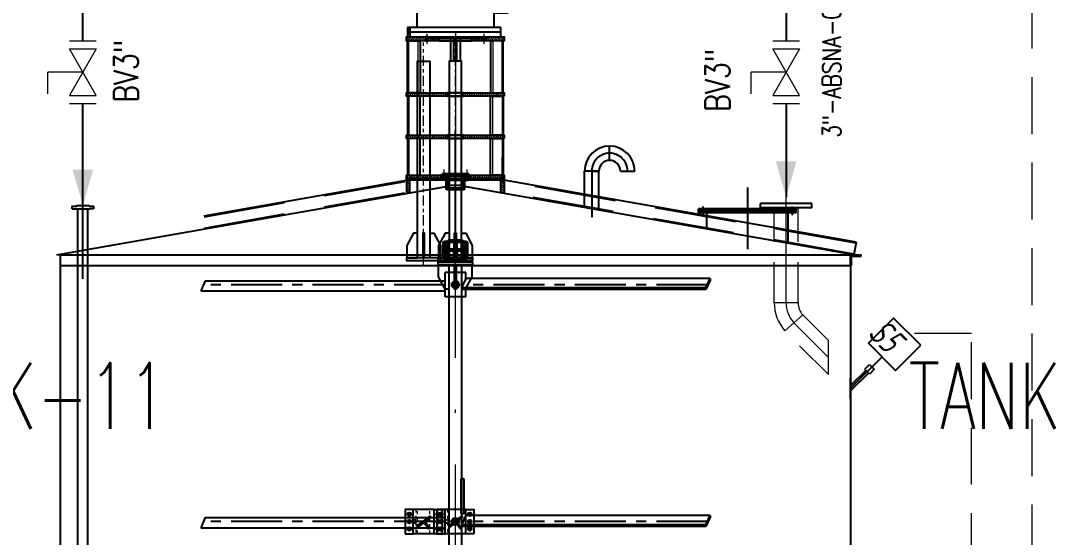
# Model space of a CAD drawing. Extents: x -29512 to 147477, y -5232 to 39709.
# Drawn here: x 140799.25 to 140830.79, y 10828.71 to 10844.58 of the extents above; entities that cross this region are included whole.
import ezdxf
from ezdxf.enums import TextEntityAlignment as Align

# ---------------------------------------------------------------- set-up
doc = ezdxf.new("R2010")
doc.units = 0
for name, pattern in [('ASSI', [16, 10, -2, 2, -2]), ('CENTER', [2, 1.25, -0.25, 0.25, -0.25]), ('DASHDOT', [25.4, 12.7, -6.35, 0, -6.35]), ('HIDDEN', [0.375, 0.25, -0.125])]:
    doc.linetypes.add(name, pattern=pattern)
doc.layers.get('0').update_dxf_attribs({"linetype": 'CONTINUOUS'})
for name, color, linetype in [('blade', 32, 'CONTINUOUS'), ('Bolt', 8, 'CONTINUOUS'), ('bushing', 1, 'CONTINUOUS'), ('Chain', 7, 'CONTINUOUS'), ('DIMENSION', 3, 'CONTINUOUS'), ('garis center', 4, 'CENTER'), ('NUVOLA', 6, 'CONTINUOUS'), ('P-707D', 7, 'CONTINUOUS'), ('PLAT', 7, 'CONTINUOUS'), ('pompa', 150, 'CONTINUOUS'), ('RED', 1, 'CONTINUOUS'), ('S', 7, 'CONTINUOUS'), ('spi', 7, 'CONTINUOUS')]:
    doc.layers.add(name, color=color, linetype=linetype)
doc.layers.add('FITTING', color=7, linetype='CONTINUOUS', lineweight=13)
doc.layers.add('TAG', color=140, linetype='CONTINUOUS', lineweight=13)
doc.styles.add('Romans100', font='romans.shx', dxfattribs={"width": 0.8, "height": 200})
doc.styles.add('S25', font='SIMPLEX', dxfattribs={"width": 0.8, "height": 0.25})
doc.styles.add('S3S', font='SIMPLEX', dxfattribs={"width": 0.7, "height": 0.3})
doc.styles.add('STYLE4', font='isocp.shx', dxfattribs={"width": 0.8, "oblique": 15, "height": 2})
pattern_1 = [(45, (139899.571707, 9422.821517), (-0.0336759605, 0.0336759605), [])]
pattern_2 = [(45, (104262.905733, 6826.96279), (-0.02806330038, 0.02806330038), [])]

# ---------------------------------------------------------------- blocks, each defined once
blk = doc.blocks.new('blade samping')
at = {"layer": 'blade'}
for p, q in [((145662.43, 16532.93), (145659.89, 16532.93)), ((145659.89, 16529.93), (145659.89, 16532.93)), ((145662.43, 16529.93), (145662.43, 16532.93)), ((145662.43, 16529.93), (145662.43, 16532.93)), ((145662.43, 16529.93), (145659.89, 16529.93))]:
    blk.add_line(p, q, dxfattribs=at)
at = {"layer": 'blade', "linetype": 'HIDDEN', "lineweight": 9}
for p, q in [((145660.2, 16532.93), (145660.2, 16529.93)), ((145660.4, 16529.93), (145660.4, 16532.93)), ((145661.92, 16529.93), (145661.92, 16532.93)), ((145660.2, 16531.66), (145659.89, 16531.66)), ((145660.2, 16531.58), (145659.89, 16531.58)), ((145660.2, 16531.28), (145659.89, 16531.28)), ((145660.2, 16531.2), (145659.89, 16531.2))]:
    blk.add_line(p, q, dxfattribs=at)
at = {"layer": 'bushing', "color": 7, "linetype": 'CENTER', "lineweight": 9}
for p, q in [((145659.08, 16532.33), (145659.7, 16532.33)), ((145659.39, 16532.64), (145659.39, 16532.02)), ((145659.39, 16531.74), (145659.39, 16531.12)), ((145663.24, 16532.33), (145662.62, 16532.33)), ((145662.93, 16532.64), (145662.93, 16532.02)), ((145662.93, 16531.74), (145662.93, 16531.12)), ((145659.08, 16531.43), (145659.7, 16531.43)), ((145659.08, 16530.53), (145659.7, 16530.53)), ((145659.39, 16530.84), (145659.39, 16530.22)), ((145663.24, 16531.43), (145662.62, 16531.43)), ((145663.24, 16530.53), (145662.62, 16530.53)), ((145662.93, 16530.84), (145662.93, 16530.22))]:
    blk.add_line(p, q, dxfattribs=at)
at = {"layer": 'bushing', "linetype": 'CENTER', "lineweight": 5, "ltscale": 0.125}
blk.add_line((145660.61, 16531.43), (145659.48, 16531.43), dxfattribs=at)
at = {"layer": 'bushing', "color": 7}
for points in [[(145658.89, 16529.93), (145659.89, 16529.93), (145659.89, 16532.93), (145658.89, 16532.93)], [(145663.43, 16529.93), (145662.43, 16529.93), (145662.43, 16532.93), (145663.43, 16532.93)]]:
    blk.add_lwpolyline(points, close=True, dxfattribs=at)
for centre in [(145659.39, 16532.33), (145659.39, 16531.43), (145662.93, 16532.33), (145662.93, 16531.43), (145659.39, 16530.53), (145662.93, 16530.53)]:
    blk.add_circle(centre, 0.22, dxfattribs=at)
at = {"layer": 'PLAT'}
for points in [[(145660.36, 16530.89), (145661.96, 16532.09), (145662.06, 16531.96)], [(145662.06, 16531.96), (145660.46, 16530.76)], [(145660.46, 16530.76), (145660.36, 16530.89)], [(145661.2, 16531.32), (145661.8, 16530.52), (145661.92, 16530.61), (145661.32, 16531.41)]]:
    blk.add_lwpolyline(points, dxfattribs=at)
blk = doc.blocks.new('shaft 1')
at = {"layer": 'bushing', "color": 7}
for points in [[(146288.8, 16628.5), (146288.3, 16628.5), (146287.5, 16627), (146287.5, 16625.5), (146288.8, 16625.5)], [(146290.33, 16628.5), (146290.83, 16628.5), (146291.63, 16627), (146291.63, 16625.5), (146290.33, 16625.5)]]:
    blk.add_lwpolyline(points, dxfattribs=at)
for points in [[(146289.67, 16625.5), (146289.47, 16625.5), (146289.47, 16628.5), (146289.67, 16628.5)], [(146289.47, 16628.5), (146289.67, 16628.5), (146289.67, 16627), (146289.47, 16627)], [(146287.47, 16625.5), (146291.67, 16625.5), (146291.67, 16625.14), (146287.47, 16625.14)]]:
    blk.add_lwpolyline(points, close=True, dxfattribs=at)
at = {"layer": 'DIMENSION', "color": 2}
blk.add_lwpolyline([(146288.8, 16625.5), (146288.8, 16625.5), (146290.33, 16625.5), (146290.33, 16649.64), (146288.8, 16649.64), (146288.8, 16625.5)], dxfattribs=at)
at = {"layer": 'garis center', "linetype": 'CENTER', "lineweight": 9}
blk.add_line((146289.57, 16624.56), (146289.57, 16651.95), dxfattribs=at)
blk = doc.blocks.new('motor lm v210')
at = {"layer": 'pompa'}
for p, q in [((11040.1, 1393.7), (10860.7, 1393.7)), ((11075.4, 1358.4), (10825.4, 1358.4)), ((10825.4, 1323.1), (10825.4, 1358.4)), ((11075.4, 1323.1), (11075.4, 1358.4)), ((11075.4, 1323.1), (10825.4, 1323.1)), ((10830.3, 1308.6), (10835.1, 1323.1)), ((10830.3, 1054.9), (10830.3, 1308.6)), ((10844.5, 1308.6), (10849.3, 1323.1)), ((10844.5, 1051.1), (10844.5, 1308.6)), ((10858.6, 1308.6), (10863.4, 1323.1)), ((10858.6, 1047.4), (10858.6, 1308.6)), ((10879.8, 1308.6), (10884.6, 1323.1)), ((10879.8, 1041.7), (10879.8, 1308.6)), ((10901, 1308.6), (10905.7, 1323.1)), ((10901, 1041.7), (10901, 1308.6)), ((10922.2, 1308.6), (10926.9, 1323.1)), ((10922.2, 1245.9), (10922.2, 1308.6)), ((10936.3, 1308.6), (10941.1, 1323.1)), ((10936.3, 1245.9), (10936.3, 1308.6)), ((10964.5, 1308.6), (10959.7, 1323.1)), ((10964.5, 1245.9), (10964.5, 1308.6)), ((10978.6, 1308.6), (10973.9, 1323.1)), ((10978.6, 1245.9), (10978.6, 1308.6)), ((10999.8, 1308.6), (10995.1, 1323.1)), ((10999.8, 1041.7), (10999.8, 1308.6)), ((11021, 1308.6), (11016.2, 1323.1)), ((11021, 1041.7), (11021, 1308.6)), ((11042.2, 1308.6), (11037.4, 1323.1)), ((11042.2, 1047.4), (11042.2, 1308.6)), ((11056.3, 1308.6), (11051.6, 1323.1)), ((11056.3, 1051.1), (11056.3, 1308.6)), ((11070.5, 1308.6), (11065.7, 1323.1)), ((11070.5, 1054.9), (11070.5, 1308.6)), ((10907.9, 1238.9), (10901, 1245.9)), ((10907.9, 1123.5), (10907.9, 1238.9)), ((10992.9, 1238.9), (10999.8, 1245.9)), ((10901, 1116.6), (10907.9, 1123.5)), ((10922.2, 1041.7), (10922.2, 1116.6)), ((10936.3, 1041.7), (10936.3, 1116.6)), ((10964.5, 1041.7), (10964.5, 1116.6)), ((10978.6, 1041.7), (10978.6, 1116.6)), ((10992.9, 1123.5), (10999.8, 1116.6)), ((10797, 1031.7), (10797, 1011.7)), ((11103.8, 1031.7), (10797, 1031.7)), ((11083.8, 1041.7), (10817, 1041.7)), ((11083.8, 1041.7), (10817, 1041.7)), ((10817, 1031.7), (10817, 1041.7)), ((10879.8, 1041.7), (10830.3, 1054.9)), ((11021, 1041.7), (11070.5, 1054.9)), ((11083.8, 1041.7), (11083.8, 1031.7)), ((11103.8, 1011.7), (11103.8, 1031.7)), ((11165.4, 1021.7), (11125.4, 1021.7)), ((11125.4, 1021.7), (11125.4, 1011.7)), ((11135.4, 1011.7), (11135.4, 1021.7)), ((11145.4, 1011.7), (11145.4, 1021.7)), ((11155.4, 1011.7), (11155.4, 1021.7)), ((11165.4, 1011.7), (11165.4, 1021.7)), ((10785.4, 1011.7), (11175.4, 1011.7)), ((10785.4, 1011.7), (10785.4, 870.7)), ((10797, 1011.7), (11103.8, 1011.7)), ((11175.4, 1011.7), (11175.4, 931.7)), ((11080.4, 967), (11050.4, 967)), ((11115.4, 931.7), (11115.4, 870.7)), ((11175.4, 931.7), (11115.4, 931.7)), ((10745, 870.7), (10745, 830.7)), ((10755, 870.7), (10745, 870.7)), ((10755, 860.7), (10745, 860.7)), ((10755, 850.7), (10745, 850.7)), ((10755, 840.7), (10745, 840.7)), ((11145.8, 870.7), (10755, 870.7)), ((10755, 870.7), (10755, 850.7)), ((11145.8, 850.7), (10755, 850.7)), ((10755, 850.7), (10755, 830.7)), ((11145.8, 850.7), (11145.8, 870.7)), ((11145.8, 830.7), (11145.8, 850.7)), ((10745, 830.7), (10755, 830.7)), ((10755, 830.7), (11145.8, 830.7)), ((10929.4, 823.7), (10929.4, 725.7)), ((10971.4, 823.7), (10971.4, 725.7)), ((10971.4, 725.7), (10929.4, 725.7))]:
    blk.add_line(p, q, dxfattribs=at)
for points in [[(10901, 1245.9), (10999.8, 1245.9), (10999.8, 1116.6), (10901, 1116.6)], [(10907.9, 1238.9), (10992.9, 1238.9), (10992.9, 1123.5), (10907.9, 1123.5)]]:
    blk.add_lwpolyline(points, dxfattribs=at)
blk.add_lwpolyline([(10843.7, 830.7), (11057.2, 830.7), (11057.2, 823.7), (10843.7, 823.7)], close=True, dxfattribs=at)
for radius in [20, 15]:
    blk.add_circle((11065.4, 967), radius, dxfattribs=at)
for centre, start, end in [((10860.7, 1358.4), 90, 180), ((11040.1, 1358.4), 0, 90)]:
    blk.add_arc(centre, 35.3, start, end, dxfattribs=at)
at = {"layer": 'spi', "ltscale": 5}
for p, q in [((10944.4, 725.7), (10944.4, 812.7)), ((10956.4, 725.7), (10956.4, 812.7))]:
    blk.add_line(p, q, dxfattribs=at)
at = {"layer": 'spi'}
blk.add_arc((10950.4, 812.7), 6, 0, 180, dxfattribs=at)
blk = doc.blocks.new('blade')
at = {"layer": 'blade'}
for p, q in [((145653.4, 16543.13), (145650.86, 16543.13)), ((145650.86, 16540.13), (145650.86, 16543.13)), ((145653.4, 16542.39), (145653.4, 16543.13)), ((145621.4, 16542.11), (145650.86, 16542.11)), ((145683.4, 16542.39), (145653.4, 16542.39)), ((145683.4, 16542.39), (145683.4, 16542.18)), ((145620.9, 16540.86), (145650.86, 16540.86)), ((145682.89, 16541.24), (145652.89, 16541.24)), ((145652.89, 16541.24), (145652.89, 16541.04)), ((145682.89, 16541.04), (145652.89, 16541.04)), ((145653.4, 16540.13), (145653.4, 16541.04)), ((145682.89, 16541.24), (145682.89, 16541.04)), ((145653.4, 16540.13), (145650.86, 16540.13))]:
    blk.add_line(p, q, dxfattribs=at)
at = {"layer": 'Bolt', "color": 0, "linetype": 'Continuous'}
blk.add_lwpolyline([(145651.96, 16541.91), (145651.8, 16541.63), (145651.96, 16541.34), (145652.29, 16541.34), (145652.46, 16541.63), (145652.29, 16541.91)], close=True, dxfattribs=at)
for radius in [0.456, 0.286]:
    blk.add_circle((145652.13, 16541.63), radius, dxfattribs=at)
at = {"layer": 'Bolt', "color": 1, "linetype": 'HIDDEN'}
blk.add_circle((145652.13, 16541.63), 0.147, dxfattribs=at)
blk.add_arc((145652.13, 16541.63), 0.219, 180, 90, dxfattribs=at)
at = {"layer": 'garis center', "ltscale": 5}
for p, q in [((145650.86, 16541.63), (145621.21, 16541.63)), ((145683.06, 16541.63), (145653.06, 16541.63))]:
    blk.add_line(p, q, dxfattribs=at)
at = {"layer": 'PLAT'}
for p, q in [((145621.4, 16542.11), (145620.9, 16540.86)), ((145653.4, 16542.39), (145652.89, 16541.24)), ((145682.89, 16541.24), (145683.4, 16542.39)), ((145683.4, 16542.18), (145682.89, 16541.04))]:
    blk.add_line(p, q, dxfattribs=at)
blk = doc.blocks.new('CC6018')
at = {"color": 1, "linetype": 'CENTER', "lineweight": 9, "ltscale": 0.05}
for p, q in [((120.1, 222.6), (130.1, 222.6)), ((125.1, 217.6), (125.1, 227.6)), ((206.1, 222.6), (196.1, 222.6)), ((201.1, 217.6), (201.1, 227.6)), ((120.1, 102.6), (130.1, 102.6)), ((125.1, 107.6), (125.1, 97.6)), ((206.1, 102.6), (196.1, 102.6)), ((201.1, 107.6), (201.1, 97.6))]:
    blk.add_line(p, q, dxfattribs=at)
at = {"color": 1, "linetype": 'CENTER', "lineweight": 9, "ltscale": 0.5}
for p, q in [((133.3, 217.8), (192.8, 217.8)), ((82.8, 162.6), (243.4, 162.6)), ((133.3, 107.5), (192.8, 107.5))]:
    blk.add_line(p, q, dxfattribs=at)
for points in [[(158.1, 118.1), (106.3, 118.1, -0.414214), (101.3, 123.1), (101.3, 202.1, -0.414214), (106.3, 207.1), (158.1, 207.1)], [(168.1, 207.1), (219.8, 207.1, -0.414214), (224.8, 202.1), (224.8, 123.1, -0.414214), (219.8, 118.1), (168.1, 118.1)]]:
    blk.add_lwpolyline(points, format="xyb")
for points in [[(120.1, 237.6), (206.1, 237.6, -0.414214), (216.1, 227.6), (216.1, 97.6, -0.414214), (206.1, 87.6), (120.1, 87.6, -0.414214), (110.1, 97.6), (110.1, 227.6, -0.414214)], [(120.1, 232.2), (206.1, 232.2, -0.414214), (210.7, 227.6), (210.7, 97.6, -0.414214), (206.1, 93.1), (120.1, 93.1, -0.414214), (115.5, 97.6), (115.5, 227.6, -0.414214)]]:
    blk.add_lwpolyline(points, format="xyb", close=True)
for points in [[(158.1, 116.4), (168.1, 116.4), (168.1, 208.8), (158.1, 208.8)], [(158.1, 152.1), (101.3, 152.1), (101.3, 173.1), (158.1, 173.1)], [(168.1, 152.1), (224.8, 152.1), (224.8, 173.1), (168.1, 173.1)]]:
    blk.add_lwpolyline(points, close=True)
for centre in [(125.1, 222.6), (201.1, 222.6), (125.1, 102.6), (201.1, 102.6)]:
    blk.add_circle(centre, 2.93)
at = {"layer": 'Chain'}
for points in [[(189, 214), (189, 221.5), (137.2, 221.5), (137.2, 214)], [(138.4, 228.4), (138.4, 207.1), (140.9, 207.1), (140.9, 228.4)], [(140.9, 208.8), (140.9, 225), (143.3, 225), (143.3, 208.8)], [(144.2, 210.6), (144.2, 225), (157.2, 225), (157.2, 210.6)], [(160.6, 208.8), (160.6, 225), (158.1, 225), (158.1, 208.8)], [(163.1, 228.4), (163.1, 207.1), (160.6, 207.1), (160.6, 228.4)], [(163.1, 228.4), (163.1, 207.1), (165.6, 207.1), (165.6, 228.4)], [(165.6, 208.8), (165.6, 225), (168.1, 225), (168.1, 208.8)], [(181.9, 210.6), (181.9, 225), (169, 225), (169, 210.6)], [(185.3, 208.8), (185.3, 225), (182.8, 225), (182.8, 208.8)], [(185.3, 228.4), (185.3, 207.1), (187.8, 207.1), (187.8, 228.4)], [(189, 111.3), (189, 103.8), (137.2, 103.8), (137.2, 111.3)], [(138.4, 96.9), (138.4, 118.1), (140.9, 118.1), (140.9, 96.9)], [(140.9, 116.4), (140.9, 100.2), (143.3, 100.2), (143.3, 116.4)], [(144.2, 114.7), (144.2, 100.2), (157.2, 100.2), (157.2, 114.7)], [(160.6, 116.4), (160.6, 100.2), (158.1, 100.2), (158.1, 116.4)], [(163.1, 96.9), (163.1, 118.1), (160.6, 118.1), (160.6, 96.9)], [(163.1, 96.9), (163.1, 118.1), (165.6, 118.1), (165.6, 96.9)], [(165.6, 116.4), (165.6, 100.2), (168.1, 100.2), (168.1, 116.4)], [(181.9, 114.7), (181.9, 100.2), (169, 100.2), (169, 114.7)], [(185.3, 116.4), (185.3, 100.2), (182.8, 100.2), (182.8, 116.4)], [(185.3, 96.9), (185.3, 118.1), (187.8, 118.1), (187.8, 96.9)]]:
    blk.add_lwpolyline(points, close=True, dxfattribs=at)

msp = doc.modelspace()

# ---------------------------------------------------------------- hatches: boundary and pattern name
at = {"lineweight": 5}
h = msp.add_hatch(dxfattribs=at)
h.set_pattern_fill('ANSI31', scale=0.015, style=0)
h.set_pattern_definition(pattern_1)
h.paths.add_polyline_path([(140811.0944, 10844.085), (140811.0944, 10843.96), (140811.5164, 10843.96), (140811.6744, 10843.96), (140811.6744, 10844.085)])
h = msp.add_hatch(dxfattribs=at)
h.set_pattern_fill('ANSI31', scale=0.015, style=0)
h.set_pattern_definition(pattern_1)
h.paths.add_polyline_path([(140812.0944, 10843.96), (140812.0944, 10844.035), (140811.8319, 10844.035), (140811.8319, 10844.085), (140811.7644, 10844.085), (140811.7644, 10843.96)])
h.paths.add_polyline_path([(140813.4244, 10843.96), (140813.4244, 10844.085), (140813.3569, 10844.085), (140813.3569, 10844.035), (140813.0944, 10844.035), (140813.0944, 10843.96)])
h = msp.add_hatch(dxfattribs=at)
h.set_pattern_fill('ANSI31', scale=0.015, style=0)
h.set_pattern_definition(pattern_1)
h.paths.add_polyline_path([(140813.5144, 10843.96), (140813.6725, 10843.96), (140814.0944, 10843.96), (140814.0944, 10844.085), (140813.5144, 10844.085)])
h = msp.add_hatch(dxfattribs=at)
h.set_pattern_fill('ANSI31', scale=0.015, style=0)
h.set_pattern_definition([(45, (139899.571707, 9422.696517), (-0.0336759605, 0.0336759605), [])])
h.paths.add_polyline_path([(140811.0944, 10842.36), (140811.0944, 10842.26), (140812.3444, 10842.26), (140812.3444, 10842.36)])
h.paths.add_polyline_path([(140812.8444, 10842.36), (140812.8444, 10842.26), (140814.0944, 10842.26), (140814.0944, 10842.36)])
h = msp.add_hatch(dxfattribs=at)
h.set_pattern_fill('ANSI31', scale=0.015, style=0)
h.set_pattern_definition([(45, (139899.571707, 9422.946517), (-0.0336759605, 0.0336759605), [])])
h.paths.add_polyline_path([(140811.0944, 10841.06), (140811.0944, 10840.96), (140812.3444, 10840.96), (140812.3444, 10841.06)])
h.paths.add_polyline_path([(140812.8444, 10841.06), (140812.8444, 10840.96), (140814.0944, 10840.96), (140814.0944, 10841.06)])
h = msp.add_hatch(dxfattribs=at)
h.set_pattern_fill('ANSI31', scale=0.015, style=0)
h.set_pattern_definition([(45, (139899.571707, 9422.821517), (-0.0336759605, 0.0336759605), [])])
h.paths.add_polyline_path([(140813.0444, 10839.835), (140813.0444, 10839.735), (140814.0944, 10839.735), (140814.0944, 10839.835)])
h.paths.add_polyline_path([(140812.1444, 10839.735), (140812.1444, 10839.835), (140811.0944, 10839.835), (140811.0944, 10839.735)])
h = msp.add_hatch(dxfattribs=at)
h.set_pattern_fill('ANSI31', scale=0.015, angle=90, style=0)
h.set_pattern_definition([(135, (133401.97976, 10010.25655), (-0.03367596045, -0.03367596045), [])])
h.paths.add_polyline_path([(140812.9719, 10839.735), (140812.9719, 10839.685), (140814.0944, 10839.685), (140814.0944, 10839.735)])
h.paths.add_polyline_path([(140811.0944, 10839.735), (140811.0944, 10839.685), (140812.2169, 10839.685), (140812.2169, 10839.735)])
h.paths.add_polyline_path([(140812.3094, 10839.735), (140812.2719, 10839.735), (140812.2719, 10839.685), (140812.3094, 10839.685)])
h.paths.add_polyline_path([(140812.9169, 10839.735), (140812.8794, 10839.735), (140812.8794, 10839.685), (140812.9169, 10839.685)])
h = msp.add_hatch(dxfattribs=at)
h.set_pattern_fill('ANSI31', scale=0.015, angle=90, style=0)
h.set_pattern_definition([(135, (133458.878847, 10012.505054), (-0.03367596045, -0.03367596045), [])])
h.paths.add_polyline_path([(140813.9944, 10839.2999), (140814.0944, 10839.2823), (140814.0944, 10839.685), (140813.9944, 10839.685)])
h.paths.add_polyline_path([(140811.0944, 10839.2823), (140811.1944, 10839.2999), (140811.1944, 10839.685), (140811.0944, 10839.685)])
at = {"layer": 'DIMENSION', "lineweight": 5}
h = msp.add_hatch(dxfattribs=at)
h.set_pattern_fill('ANSI31', color=1, scale=0.0125, style=0)
h.set_pattern_definition(pattern_2)
h.paths.add_polyline_path([(140812.9944, 10839.875), (140812.9119, 10839.875), (140812.9119, 10839.825), (140812.9019, 10839.825), (140812.9019, 10839.815), (140812.9944, 10839.815)])
h.paths.add_polyline_path([(140812.7894, 10839.875), (140812.7894, 10839.815), (140812.8669, 10839.815), (140812.8669, 10839.825), (140812.8569, 10839.825), (140812.8569, 10839.875)])
h.paths.add_polyline_path([(140812.3319, 10839.875), (140812.3319, 10839.825), (140812.3219, 10839.825), (140812.3219, 10839.815), (140812.3994, 10839.815), (140812.3994, 10839.875)])
h.paths.add_polyline_path([(140812.1944, 10839.875), (140812.1944, 10839.815), (140812.2869, 10839.815), (140812.2869, 10839.825), (140812.2769, 10839.825), (140812.2769, 10839.875)])
h = msp.add_hatch(dxfattribs=at)
h.set_pattern_fill('ANSI31', color=1, scale=0.0125, angle=90, style=0)
h.set_pattern_definition([(135, (133401.97976, 10010.25655), (-0.02806330038, -0.02806330038), [])])
h.paths.add_polyline_path([(140812.9944, 10839.815), (140812.9719, 10839.815), (140812.9719, 10839.735), (140812.9944, 10839.735)])
h.paths.add_polyline_path([(140812.2169, 10839.815), (140812.1944, 10839.815), (140812.1944, 10839.735), (140812.2169, 10839.735)])
h = msp.add_hatch(dxfattribs=at)
h.set_pattern_fill('ANSI31', color=1, scale=0.0125, angle=90, style=0)
h.set_pattern_definition([(135, (104265.58329, 6826.72529), (-0.02806330038, -0.02806330038), [])])
h.paths.add_polyline_path([(140812.3644, 10839.815), (140812.2719, 10839.815), (140812.2719, 10839.735), (140812.3644, 10839.735)])
h.paths.add_polyline_path([(140812.9169, 10839.815), (140812.8244, 10839.815), (140812.8244, 10839.735), (140812.9169, 10839.735)])
h = msp.add_hatch(dxfattribs=at)
h.set_pattern_fill('ANSI31', color=1, scale=0.0125, style=0)
h.set_pattern_definition([(45, (104265.58329, 6826.90279), (-0.02806330038, 0.02806330038), [])])
h.paths.add_polyline_path([(140812.8544, 10839.385), (140812.8794, 10839.41), (140812.8794, 10839.735), (140812.8244, 10839.735), (140812.8244, 10839.45), (140812.7894, 10839.435), (140812.7894, 10839.385)])
h.paths.add_polyline_path([(140812.3094, 10839.41), (140812.3344, 10839.385), (140812.3994, 10839.385), (140812.3994, 10839.435), (140812.3644, 10839.45), (140812.3644, 10839.735), (140812.3094, 10839.735)])
h = msp.add_hatch(dxfattribs=at)
h.set_pattern_fill('ANSI31', color=1, scale=0.0125, style=0)
h.set_pattern_definition(pattern_2)
h.paths.add_polyline_path([(140812.3994, 10839.815), (140812.3644, 10839.815), (140812.3644, 10839.515), (140812.3994, 10839.53)])
h.paths.add_polyline_path([(140812.7894, 10839.53), (140812.8244, 10839.515), (140812.8244, 10839.815), (140812.7894, 10839.815)])

# ---------------------------------------------------------------- linework, layer by layer
at = {"color": 6, "linetype": 'DASHDOT', "lineweight": 9, "ltscale": 0.25}
for p, q in [((140811.7194, 10844.1739), (140811.7194, 10843.8711)), ((140812.5944, 10844.2628), (140812.5944, 10840.0118)), ((140813.4694, 10844.1739), (140813.4694, 10843.8711)), ((140812.2444, 10840.0089), (140812.2444, 10839.6811)), ((140812.9444, 10840.0089), (140812.9444, 10839.6811))]:
    msp.add_line(p, q, dxfattribs=at)
at = {"color": 7, "lineweight": 20}
for p, q in [((140801.1622, 10842.9995), (140800.0907, 10842.9995)), ((140800.0907, 10842.334), (140800.0907, 10842.9995)), ((140821.673, 10842.334), (140821.673, 10842.9995)), ((140822.7444, 10842.9995), (140821.673, 10842.9995))]:
    msp.add_line(p, q, dxfattribs=at)
at = {"color": 3}
for points in [[(140811.5164, 10843.96), (140811.5164, 10843.96), (140811.0944, 10843.96), (140811.0944, 10844.085), (140814.0944, 10844.085), (140814.0944, 10843.96), (140813.6725, 10843.96), (140813.6725, 10843.96)], [(140811.7644, 10844.085), (140811.6744, 10844.085), (140811.6744, 10843.96), (140811.7644, 10843.96)], [(140811.8319, 10844.085), (140813.3569, 10844.085), (140813.3569, 10844.035), (140811.8319, 10844.035)], [(140812.0944, 10843.96), (140813.0944, 10843.96), (140813.0944, 10844.035), (140812.0944, 10844.035)], [(140813.4244, 10844.085), (140813.5144, 10844.085), (140813.5144, 10843.96), (140813.4244, 10843.96)], [(140814.0944, 10842.26), (140811.0944, 10842.26), (140811.0944, 10842.36), (140814.0944, 10842.36)], [(140812.3444, 10842.26), (140812.8444, 10842.26), (140812.8444, 10842.36), (140812.3444, 10842.36)], [(140814.0944, 10840.96), (140811.0944, 10840.96), (140811.0944, 10841.06), (140814.0944, 10841.06)], [(140812.3444, 10840.96), (140812.8444, 10840.96), (140812.8444, 10841.06), (140812.3444, 10841.06)], [(140814.0944, 10839.735), (140811.0944, 10839.735), (140811.0944, 10839.835), (140814.0944, 10839.835)], [(140814.0944, 10839.685), (140811.0944, 10839.685), (140811.0944, 10839.735), (140814.0944, 10839.735)], [(140811.0944, 10839.685), (140811.0944, 10839.2823), (140811.1944, 10839.2999), (140811.1944, 10839.685)], [(140812.1444, 10839.735), (140813.0444, 10839.735), (140813.0444, 10839.835), (140812.1444, 10839.835)], [(140812.2719, 10839.685), (140812.2169, 10839.685), (140812.2169, 10839.735), (140812.2719, 10839.735)], [(140812.2669, 10839.685), (140812.2219, 10839.685), (140812.2219, 10839.735), (140812.2669, 10839.735)], [(140812.3094, 10839.685), (140812.8794, 10839.685), (140812.8794, 10839.735), (140812.3094, 10839.735)], [(140812.9169, 10839.685), (140812.9719, 10839.685), (140812.9719, 10839.735), (140812.9169, 10839.735)], [(140812.9669, 10839.685), (140812.9219, 10839.685), (140812.9219, 10839.735), (140812.9669, 10839.735)], [(140814.0944, 10839.685), (140814.0944, 10839.2823), (140813.9944, 10839.2999), (140813.9944, 10839.685)]]:
    msp.add_lwpolyline(points, close=True, dxfattribs=at)
at = {"layer": 'bushing', "color": 7}
for p, q in [((140812.3994, 10839.53), (140812.3644, 10839.515)), ((140812.7894, 10839.435), (140812.3994, 10839.435)), ((140812.7894, 10839.53), (140812.8244, 10839.515))]:
    msp.add_line(p, q, dxfattribs=at)
for points in [[(140812.1944, 10839.815), (140812.9944, 10839.815), (140812.9944, 10839.875), (140812.1944, 10839.875)], [(140812.1944, 10839.735), (140812.9944, 10839.735), (140812.9944, 10839.815), (140812.1944, 10839.815)], [(140812.2169, 10839.815), (140812.2719, 10839.815), (140812.2719, 10839.735), (140812.2169, 10839.735)], [(140812.2769, 10839.875), (140812.3319, 10839.875), (140812.3319, 10839.825), (140812.2769, 10839.825)], [(140812.3219, 10839.815), (140812.2869, 10839.815), (140812.2869, 10839.825), (140812.3219, 10839.825)], [(140812.3994, 10839.815), (140812.7894, 10839.815), (140812.7894, 10839.875), (140812.3994, 10839.875)], [(140812.9119, 10839.875), (140812.8569, 10839.875), (140812.8569, 10839.825), (140812.9119, 10839.825)], [(140812.8669, 10839.815), (140812.9019, 10839.815), (140812.9019, 10839.825), (140812.8669, 10839.825)], [(140812.9719, 10839.815), (140812.9169, 10839.815), (140812.9169, 10839.735), (140812.9719, 10839.735)], [(140813.1194, 10837.0868), (140812.0694, 10837.0868), (140812.0694, 10837.1768), (140813.1194, 10837.1768)], [(140812.5694, 10837.0868), (140812.6194, 10837.0868), (140812.6194, 10836.3368), (140812.5694, 10836.3368)], [(140812.5694, 10836.7118), (140812.6194, 10836.7118), (140812.6194, 10836.3368), (140812.5694, 10836.3368)]]:
    msp.add_lwpolyline(points, close=True, dxfattribs=at)
for points in [[(140812.3344, 10839.385), (140812.3094, 10839.41), (140812.3094, 10839.735), (140812.8794, 10839.735), (140812.8794, 10839.41), (140812.8544, 10839.385), (140812.3344, 10839.385)], [(140812.8244, 10839.515), (140812.3644, 10839.515), (140812.3644, 10839.815), (140812.8244, 10839.815), (140812.8244, 10839.515), (140812.8244, 10839.515)], [(140812.8244, 10839.45), (140812.7894, 10839.435), (140812.7894, 10839.385), (140812.3994, 10839.385), (140812.3994, 10839.435), (140812.3644, 10839.45), (140812.8244, 10839.45)], [(140812.3994, 10839.53), (140812.7894, 10839.53)], [(140812.7894, 10839.385), (140812.3994, 10839.385)], [(140812.7544, 10839.515), (140812.4344, 10839.515)], [(140812.4039, 10836.3368), (140812.2789, 10836.3368), (140812.0789, 10836.7118), (140812.0789, 10837.0868), (140812.4039, 10837.0868)], [(140812.7849, 10836.3368), (140812.9099, 10836.3368), (140813.1099, 10836.7118), (140813.1099, 10837.0868), (140812.7849, 10837.0868)]]:
    msp.add_lwpolyline(points, dxfattribs=at)
msp.add_lwpolyline([(140812.7599, 10829.4768, 1), (140812.8599, 10829.4768), (140812.8599, 10830.4768, 1), (140812.7599, 10830.4768)], format="xyb", close=True, dxfattribs=at)
at = {"layer": 'DIMENSION', "color": 0, "linetype": 'ByBlock', "ltscale": 0.5}
for p, q in [((140801.1622, 10843.9606), (140801.1622, 10854.4813)), ((140801.1622, 10836.6533), (140801.1622, 10842.0383))]:
    msp.add_line(p, q, dxfattribs=at)
at = {"layer": 'DIMENSION', "color": 4, "linetype": 'HIDDEN', "lineweight": 13, "ltscale": 7}
for p, q in [((140830.2917, 10817.4714), (140830.2917, 10849.1917)), ((140828.4367, 10834.9747), (140826.5143, 10834.9747)), ((140828.4367, 10811.9555), (140828.4367, 10834.9747))]:
    msp.add_line(p, q, dxfattribs=at)
at = {"layer": 'DIMENSION', "color": 7, "linetype": 'DASHDOT', "ltscale": 0.3}
msp.add_line((140812.5944, 10837.385), (140812.5944, 10842.385), dxfattribs=at)
at = {"layer": 'DIMENSION', "color": 7, "linetype": 'ByBlock', "ltscale": 5}
for p, q in [((140817.3274, 10840.2892), (140817.3274, 10840.7292)), ((140816.5549, 10838.8423), (140816.5549, 10839.9592)), ((140816.9974, 10839.9592), (140816.5574, 10839.9592)), ((140816.7774, 10839.9592), (140816.9999, 10839.9592)), ((140816.9999, 10838.7638), (140816.9999, 10839.9592)), ((140817.6574, 10839.9592), (140818.0974, 10839.9592))]:
    msp.add_line(p, q, dxfattribs=at)
at = {"layer": 'DIMENSION', "color": 1, "linetype": 'CENTER', "ltscale": 10}
msp.add_line((140816.7774, 10839.9592), (140816.7774, 10838.5492), dxfattribs=at)
at = {"layer": 'DIMENSION', "color": 9}
for p, q in [((140804.8828, 10838.587), (140811.0944, 10839.6823)), ((140824.8889, 10837.7789), (140814.0944, 10839.6823)), ((140824.8889, 10837.7789), (140822.8061, 10838.1462))]:
    msp.add_line(p, q, dxfattribs=at)
at = {"layer": 'DIMENSION', "color": 7, "linetype": 'HIDDEN', "lineweight": 13, "ltscale": 10}
for p, q in [((140804.8898, 10838.5476), (140811.0944, 10839.6417)), ((140824.882, 10837.7395), (140814.0944, 10839.6417)), ((140804.8828, 10838.2214), (140811.0944, 10839.3167)), ((140824.8264, 10837.4244), (140814.0944, 10839.3167)), ((140824.882, 10837.7395), (140822.7991, 10838.1068)), ((140824.8264, 10837.4244), (140822.8061, 10837.7806))]:
    msp.add_line(p, q, dxfattribs=at)
at = {"layer": 'DIMENSION', "color": 3, "lineweight": 25}
for p, q in [((140800.3694, 10837.385), (140812.3094, 10839.4903)), ((140824.8194, 10837.385), (140812.8794, 10839.4903)), ((140800.4694, 10837.385), (140824.7194, 10837.385)), ((140800.4694, 10837.385), (140800.4694, 10808.425)), ((140824.7194, 10837.385), (140824.7194, 10808.425))]:
    msp.add_line(p, q, dxfattribs=at)
at = {"layer": 'DIMENSION', "color": 1, "linetype": 'CENTER', "ltscale": 2}
msp.add_line((140821.5561, 10839.4587), (140821.5561, 10837.5679), dxfattribs=at)
at = {"layer": 'DIMENSION', "color": 7}
for p, q in [((140821.9569, 10838.8345), (140821.9569, 10838.9678)), ((140823.5319, 10838.9678), (140821.9569, 10838.9678)), ((140823.5319, 10838.8345), (140823.5319, 10838.9678)), ((140823.0561, 10838.8008), (140820.0561, 10838.8008)), ((140820.0561, 10838.6808), (140820.0561, 10838.8008)), ((140823.0561, 10838.7408), (140820.0561, 10838.7408)), ((140823.0561, 10838.6808), (140820.0561, 10838.6808)), ((140820.3061, 10838.1808), (140820.3061, 10838.6808)), ((140823.5319, 10838.8345), (140821.9569, 10838.8345)), ((140822.8061, 10837.74), (140822.8061, 10838.6808)), ((140823.0561, 10838.6808), (140823.0561, 10838.8008)), ((140824.8889, 10837.7789), (140824.8194, 10837.385)), ((140824.8889, 10837.7789), (140824.8194, 10837.385))]:
    msp.add_line(p, q, dxfattribs=at)
at = {"layer": 'DIMENSION', "color": 1, "lineweight": 9}
for p, q in [((140822.7444, 10835.9178), (140822.7444, 10839.16)), ((140823.1111, 10835.9178), (140822.3778, 10835.9178)), ((140823.2529, 10835.5492), (140822.7086, 10835.0577))]:
    msp.add_line(p, q, dxfattribs=at)
at = {"layer": 'DIMENSION', "color": 1}
for p, q in [((140820.1876, 10838.8683), (140820.1876, 10838.6053)), ((140822.9245, 10838.8683), (140822.9245, 10838.6053))]:
    msp.add_line(p, q, dxfattribs=at)
at = {"layer": 'DIMENSION', "color": 7, "linetype": 'HIDDEN', "lineweight": 13, "ltscale": 5}
for p, q in [((140822.3778, 10835.9178), (140822.3736, 10838.8345)), ((140823.1153, 10835.9178), (140823.1153, 10838.8345)), ((140824.0424, 10834.7597), (140823.2529, 10835.5492)), ((140824.0424, 10833.7108), (140822.7285, 10835.0247))]:
    msp.add_line(p, q, dxfattribs=at)
at = {"layer": 'DIMENSION', "color": 6}
for p, q in [((140824.7194, 10837.385), (140825.0444, 10837.385)), ((140824.7194, 10837.06), (140824.7194, 10837.385)), ((140824.7194, 10837.385), (140825.0444, 10837.385)), ((140824.7194, 10837.06), (140824.7194, 10837.385)), ((140825.0444, 10837.3525), (140825.0444, 10837.385)), ((140825.0444, 10837.3525), (140825.0444, 10837.385)), ((140825.0444, 10837.3525), (140825.0444, 10837.385)), ((140825.0444, 10837.3525), (140825.0444, 10837.385)), ((140800.4694, 10837.06), (140824.7194, 10837.06)), ((140824.7194, 10837.06), (140824.7519, 10837.06)), ((140824.7194, 10837.06), (140824.7519, 10837.06)), ((140824.7519, 10837.06), (140824.7519, 10837.3525)), ((140824.7519, 10837.3525), (140825.0444, 10837.3525)), ((140824.7519, 10837.06), (140824.7519, 10837.3525)), ((140824.7519, 10837.3525), (140825.0444, 10837.3525))]:
    msp.add_line(p, q, dxfattribs=at)
at = {"layer": 'DIMENSION', "color": 1, "linetype": 'CENTER', "lineweight": 9, "ltscale": 5}
msp.add_line((140822.9773, 10835.3003), (140824.0424, 10834.2352), dxfattribs=at)
at = {"layer": 'DIMENSION', "color": 7, "lineweight": 9}
msp.add_line((140824.0424, 10833.7108), (140824.0424, 10834.7597), dxfattribs=at)
at = {"layer": 'DIMENSION', "color": 7, "linetype": 'ByBlock', "ltscale": 15}
for points in [[(140811.1275, 10843.96), (140811.5164, 10843.96), (140811.5164, 10842.36), (140811.1275, 10842.36)], [(140814.0614, 10843.96), (140813.6725, 10843.96), (140813.6725, 10842.36), (140814.0614, 10842.36)], [(140811.1275, 10841.06), (140811.5164, 10841.06), (140811.5164, 10842.26), (140811.1275, 10842.26)], [(140814.0614, 10841.06), (140813.6725, 10841.06), (140813.6725, 10842.26), (140814.0614, 10842.26)], [(140811.1275, 10839.835), (140811.5164, 10839.835), (140811.5164, 10840.96), (140811.1275, 10840.96)], [(140814.0614, 10839.835), (140813.6725, 10839.835), (140813.6725, 10840.96), (140814.0614, 10840.96)]]:
    msp.add_lwpolyline(points, close=True, dxfattribs=at)
at = {"layer": 'DIMENSION', "color": 7, "linetype": 'HIDDEN', "lineweight": 13, "ltscale": 10}
for points in [[(140811.1629, 10843.96), (140811.4457, 10843.96), (140811.4457, 10842.36), (140811.1629, 10842.36)], [(140814.026, 10843.96), (140813.7432, 10843.96), (140813.7432, 10842.36), (140814.026, 10842.36)], [(140811.1629, 10841.06), (140811.4457, 10841.06), (140811.4457, 10842.26), (140811.1629, 10842.26)], [(140814.026, 10841.06), (140813.7432, 10841.06), (140813.7432, 10842.26), (140814.026, 10842.26)], [(140811.1629, 10839.835), (140811.4457, 10839.835), (140811.4457, 10840.96), (140811.1629, 10840.96)], [(140814.0222, 10839.835), (140813.7432, 10839.835), (140813.7432, 10840.96), (140814.026, 10840.96)]]:
    msp.add_lwpolyline(points, close=True, dxfattribs=at)
at = {"layer": 'DIMENSION', "color": 7}
for points in [[(140812.8244, 10839.45), (140812.8244, 10839.735), (140812.3644, 10839.735), (140812.3644, 10839.45)], [(140812.7894, 10839.53), (140812.7894, 10839.815), (140812.3994, 10839.815), (140812.3994, 10839.53)]]:
    msp.add_lwpolyline(points, dxfattribs=at)
at = {"layer": 'DIMENSION', "color": 2}
msp.add_lwpolyline([(140812.7849, 10837.0868), (140812.7849, 10808.6718), (140812.4039, 10808.6718), (140812.4039, 10837.0868)], dxfattribs=at)
at = {"layer": 'DIMENSION', "color": 3, "linetype": 'ByBlock', "ltscale": 0.5}
msp.add_lwpolyline([(140826.8765, 10834.6125), (140826.0415, 10835.4476), (140825.2702, 10834.6763), (140826.1052, 10833.8412)], close=True, dxfattribs=at)
at = {"layer": 'DIMENSION', "color": 7, "linetype": 'ByBlock', "ltscale": 5}
for radius in [0.77, 0.33]:
    msp.add_arc((140817.3274, 10839.9592), radius, 0, 180, dxfattribs=at)
at = {"layer": 'DIMENSION', "color": 1, "linetype": 'CENTER', "ltscale": 10}
msp.add_arc((140817.3274, 10839.9592), 0.55, 0, 180, dxfattribs=at)
at = {"layer": 'DIMENSION', "color": 1, "lineweight": 9}
for radius in [1.2833, 0.9167, 0.55]:
    msp.add_arc((140823.6611, 10835.9178), radius, 180, 222.08233, dxfattribs=at)
at = {"layer": 'FITTING', "lineweight": 20}
for p, q in [((140800.75, 10843.9606), (140801.5743, 10843.9606)), ((140822.3323, 10843.9606), (140823.1566, 10843.9606)), ((140800.75, 10842.0383), (140801.5743, 10842.0383)), ((140822.3323, 10842.0383), (140823.1566, 10842.0383))]:
    msp.add_line(p, q, dxfattribs=at)
for points in [[(140801.1622, 10842.9995), (140800.75, 10843.7133), (140801.5743, 10843.7133)], [(140822.7444, 10842.9995), (140822.3323, 10843.7133), (140823.1566, 10843.7133)], [(140801.1622, 10842.9995), (140800.75, 10842.2856), (140801.5743, 10842.2856)], [(140822.7444, 10842.9995), (140822.3323, 10842.2856), (140823.1566, 10842.2856)]]:
    msp.add_lwpolyline(points, close=True, dxfattribs=at)
at = {"layer": 'garis center', "linetype": 'DASHDOT', "lineweight": 9, "ltscale": 0.25}
msp.add_line((140812.5944, 10808.425), (140812.5944, 10838.0984), dxfattribs=at)
at = {"layer": 'NUVOLA', "color": 1}
for p, q in [((140822.7444, 10851.9821), (140822.7444, 10843.9606)), ((140822.7444, 10842.0383), (140822.7444, 10839.16))]:
    msp.add_line(p, q, dxfattribs=at)
msp.add_solid([(140822.7453, 10839.1569), (140822.4306, 10840.2585), (140823.06, 10840.2585)], dxfattribs=at)
at = {"layer": 'P-707D', "linetype": 'Continuous'}
for p, q in [((140800.8323, 10838.8051), (140800.8323, 10838.8753)), ((140800.8323, 10838.8051), (140800.9425, 10838.8051)), ((140800.8392, 10838.8822), (140800.9757, 10838.8822)), ((140800.8392, 10838.8822), (140800.8392, 10838.8822)), ((140800.9425, 10838.8051), (140800.9425, 10838.7996)), ((140800.9425, 10838.7996), (140801.0068, 10838.7996)), ((140800.9757, 10838.8822), (140800.9757, 10838.8975)), ((140800.9826, 10838.9044), (140801.3434, 10838.9044)), ((140801.0059, 10810.568), (140801.0068, 10838.7996)), ((140801.0068, 10838.7996), (140801.3193, 10838.7996)), ((140801.3184, 10810.2555), (140801.3193, 10838.7996)), ((140801.3193, 10838.7996), (140801.3835, 10838.7996)), ((140801.3504, 10838.8975), (140801.3504, 10838.8822)), ((140801.3504, 10838.8822), (140801.4869, 10838.8822)), ((140801.4938, 10838.8051), (140801.3835, 10838.8051)), ((140801.3835, 10838.8051), (140801.3835, 10838.7996)), ((140801.4938, 10838.8753), (140801.4938, 10838.8753)), ((140801.4938, 10838.8753), (140801.4938, 10838.8051)), ((140825.1541, 10833.8725), (140825.3014, 10834.0198)), ((140825.3014, 10834.0198), (140825.4487, 10833.8725)), ((140825.186, 10833.8405), (140824.7194, 10833.374)), ((140825.2695, 10833.757), (140824.7194, 10833.207)), ((140824.7194, 10833.3495), (140824.7194, 10833.603)), ((140825.3014, 10833.7251), (140825.1541, 10833.8725)), ((140825.4487, 10833.8725), (140825.3014, 10833.7251)), ((140824.7194, 10833.3495), (140824.7194, 10833.2315)), ((140824.7194, 10833.2315), (140824.7194, 10833.3495)), ((140824.7194, 10832.9779), (140824.7194, 10833.2315))]:
    msp.add_line(p, q, dxfattribs=at)
at = {"layer": 'P-707D', "color": 1, "linetype": 'ASSI'}
msp.add_line((140824.7194, 10833.2905), (140825.6877, 10834.2587), dxfattribs=at)
at = {"layer": 'P-707D', "linetype": 'Continuous'}
for centre, start, end in [((140800.8392, 10838.8753), 90, 180), ((140800.9826, 10838.8975), 90, 180), ((140801.3434, 10838.8975), 0, 90), ((140801.4869, 10838.8753), 0, 90)]:
    msp.add_arc(centre, 0.00695, start, end, dxfattribs=at)
at = {"layer": 'RED', "color": 0}
msp.add_solid([(140801.163, 10838.9044), (140800.8483, 10840.006), (140801.4777, 10840.006)], dxfattribs=at)

# ---------------------------------------------------------------- block references
at = {"layer": 'DIMENSION', "color": 7, "yscale": 0.25, "zscale": 0.25}
for name, p, xscale in [('shaft 1', (177384.0131, 6680.9261), -0.25), ('shaft 1', (104240.2032, 6680.9261), 0.25), ('blade', (104399.5624, 6701.0646), 0.25), ('blade', (104399.5624, 6693.7896), 0.25), ('blade samping', (104396.3312, 6696.3388), 0.25), ('blade samping', (104397.3038, 6696.3388), 0.25)]:
    msp.add_blockref(name, p, dxfattribs=dict(at, xscale=xscale))
at = {"layer": 'DIMENSION', "color": 7, "xscale": 0.005000000000109139, "yscale": 0.005000000000109139, "zscale": 0.005000000000109139, "rotation": 90.00000000000001}
msp.add_blockref('CC6018', (140813.4077, 10836.7253), dxfattribs=at)
at = {"layer": 'pompa', "xscale": 0.007142857146391179, "yscale": 0.007142857143662695, "zscale": 0.00714285714369858}
msp.add_blockref('motor lm v210', (140734.3773, 10838.1515), dxfattribs=at)

# ---------------------------------------------------------------- texts
at = {"layer": 'DIMENSION', "color": 6, "insert": (140826.371, 10834.895), "char_height": 0.78681, "attachment_point": 3, "rotation": 315, "style": 'STYLE4'}
msp.add_mtext('S5', dxfattribs=at)
at = {"layer": 'NUVOLA', "color": 0, "char_height": 2.0244, "width": 33.588012, "attachment_point": 3, "style": 'S3S'}
for s, insert in [('TANK-11}', (140803.7599, 10834.0674)), ('TANK-12}', (140835.1809, 10834.0674))]:
    msp.add_mtext(s, dxfattribs=dict(at, insert=insert))
at = {"layer": 'S', "color": 2, "style": 'S25', "width": 0.8}
msp.add_text('3"-ABSNA-0705-215', height=0.5646, rotation=90, dxfattribs=at).set_placement((140824.4196, 10847.8214), align=Align.RIGHT)
at = {"layer": 'TAG', "color": 6, "lineweight": 20, "char_height": 0.75, "width": 7.302947, "attachment_point": 5, "rotation": 90, "style": 'Romans100'}
for insert in [(140802.4857, 10843.0261), (140820.6386, 10842.7491)]:
    msp.add_mtext('{BV3"}', dxfattribs=dict(at, insert=insert))

doc.saveas('drawing.dxf')
